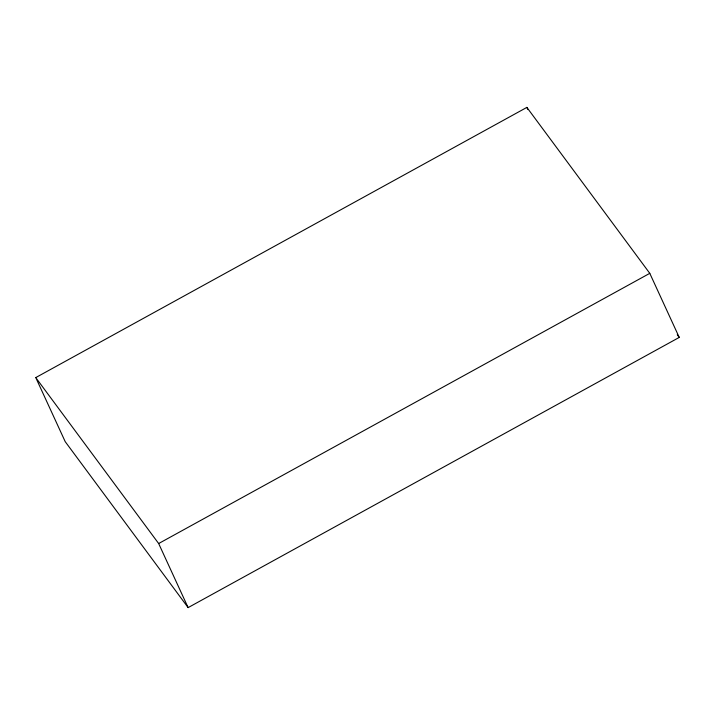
<?xml version="1.0" encoding="UTF-8"?>
<svg xmlns="http://www.w3.org/2000/svg" width="715" height="715" viewBox="0 0 715 715"><rect width="100%" height="100%" fill="white"/><g stroke="black" fill="none" stroke-linecap="round" stroke-linejoin="round"><path stroke-width="1.07" d="M35.75 377.592L526.875 107.393L649.783 273.336L679.25 337.409L188.125 607.607L65.217 441.664L35.75 377.592L158.659 543.534L188.125 607.607M158.659 543.534L649.783 273.336M677.257 334.718L679.25 337.409M526.875 107.393L527.795 109.395"/></g></svg>
